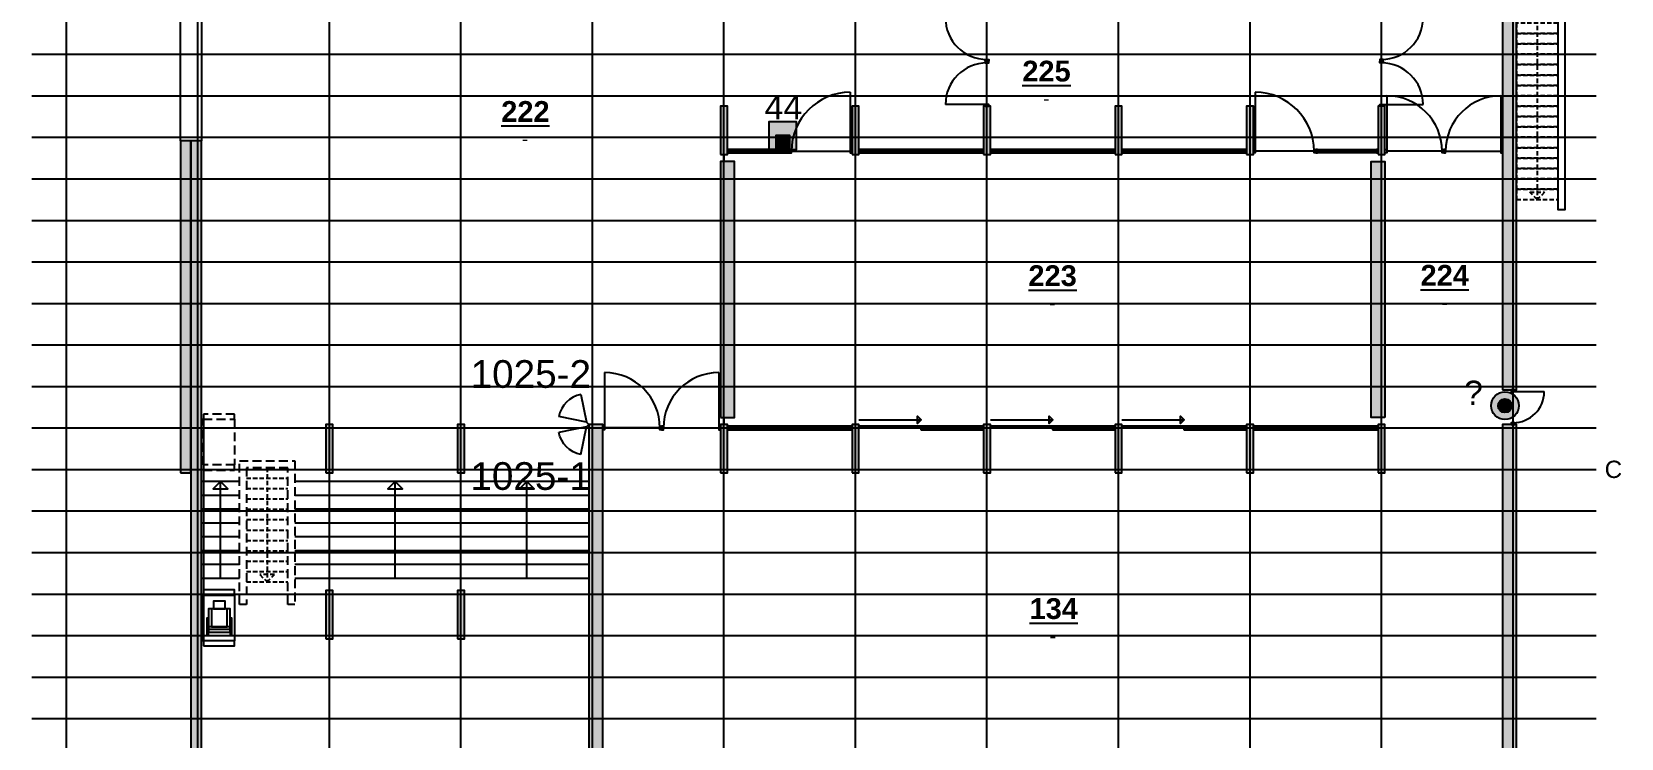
# Model space of a CAD drawing. Header units: millimetres. Extents: x 96064 to 243032, y 44049 to 165007.
# Drawn here: x 147100 to 193026, y 76832 to 97250 of the extents above; entities that cross this region are included whole.
import ezdxf

# ---------------------------------------------------------------- set-up
doc = ezdxf.new("R2010")
doc.units = ezdxf.units.MM
doc.header["$LTSCALE"] = 20
doc.linetypes.add('DASHED', pattern=[19.05, 12.7, -6.35])
for name, color, linetype in [('-  Stueplan eksist', 7, 'CONTINUOUS'), ('-  Trapper', 1, 'CONTINUOUS'), ('- Døre og vinduer', 12, 'CONTINUOUS'), ('-ADK', 140, 'CONTINUOUS'), ('-Alarm', 20, 'CONTINUOUS'), ('-Dørfølere', 90, 'CONTINUOUS'), ('-Grid', 254, 'CONTINUOUS'), ('-Rum m2', 6, 'CONTINUOUS'), ('-Rumnumre', 6, 'CONTINUOUS'), ('-Skrav. eksist.', 253, 'CONTINUOUS')]:
    doc.layers.add(name, color=color, linetype=linetype)
doc.styles.add('100', font='arial.ttf', dxfattribs={"height": 150})

# ---------------------------------------------------------------- blocks, each defined once
blk = doc.blocks.new('Rumføler')
at = {"layer": '-Alarm'}
blk.add_line((-71, 71), (0, 0), dxfattribs=at)
blk.add_lwpolyline([(-231, 871), (-71, 71), (-871, 231)], dxfattribs=at)
blk.add_arc((-71, 71), 816, 101.3099, 168.6901, dxfattribs=at)
blk = doc.blocks.new('Dør-sensor')
at = {"layer": '-Dørfølere'}
h = blk.add_hatch(color=256, dxfattribs=at)
h.dxf.hatch_style = 1
edge = h.paths.add_edge_path()
edge.add_arc((0, 0), 400, 0, 360)
blk.add_circle((0, 0), 400, dxfattribs=at)
blk = doc.blocks.new('ADK')
at = {"layer": '-ADK'}
h = blk.add_hatch(color=256, dxfattribs=at)
h.dxf.hatch_style = 1
h.paths.add_polyline_path([(-400, -400), (400, -400), (400, 400), (-400, 400)])
blk.add_lwpolyline([(-400, -400), (400, -400), (400, 400), (-400, 400)], close=True, dxfattribs=at)

msp = doc.modelspace()

# ---------------------------------------------------------------- hatches: boundary and pattern name
at = {"layer": '-ADK'}
h = msp.add_hatch(color=256, dxfattribs=at)
h.dxf.hatch_style = 1
h.paths.add_polyline_path([(168600, 93850), (169000, 93850), (169000, 94250), (168600, 94250)])
at = {"layer": '-Dørfølere'}
h = msp.add_hatch(color=256, dxfattribs=at)
h.dxf.hatch_style = 1
edge = h.paths.add_edge_path()
edge.add_arc((189667, 86442), 200, 0, 360)
at = {"layer": '-Skrav. eksist.'}
h = msp.add_hatch(color=256, dxfattribs=at)
h.dxf.hatch_style = 1
h.paths.add_polyline_path([(189600, 86900), (190000, 86900), (190000, 97900), (189600, 97900)], flags=17)
h = msp.add_hatch(color=256, dxfattribs=at)
h.dxf.hatch_style = 1
h.paths.add_polyline_path([(189600, 86900), (190000, 86900), (190000, 97900), (189600, 97900)], flags=17)
h = msp.add_hatch(color=256, dxfattribs=at)
h.dxf.hatch_style = 1
h.paths.add_polyline_path([(167000, 93700), (167200, 93700), (167200, 95100), (167000, 95100)], flags=17)
h = msp.add_hatch(color=256, dxfattribs=at)
h.dxf.hatch_style = 1
h.paths.add_polyline_path([(167000, 93700), (167200, 93700), (167200, 95100), (167000, 95100)], flags=17)
h = msp.add_hatch(color=256, dxfattribs=at)
h.dxf.hatch_style = 1
h.paths.add_polyline_path([(170800, 93700), (171000, 93700), (171000, 95100), (170800, 95100)], flags=17)
h = msp.add_hatch(color=256, dxfattribs=at)
h.dxf.hatch_style = 1
h.paths.add_polyline_path([(170800, 93700), (171000, 93700), (171000, 95100), (170800, 95100)], flags=17)
h = msp.add_hatch(color=256, dxfattribs=at)
h.dxf.hatch_style = 1
h.paths.add_polyline_path([(174600, 93700), (174800, 93700), (174800, 95100), (174600, 95100)], flags=17)
h = msp.add_hatch(color=256, dxfattribs=at)
h.dxf.hatch_style = 1
h.paths.add_polyline_path([(174600, 93700), (174800, 93700), (174800, 95100), (174600, 95100)], flags=17)
h = msp.add_hatch(color=256, dxfattribs=at)
h.dxf.hatch_style = 1
h.paths.add_polyline_path([(178400, 93700), (178600, 93700), (178600, 95100), (178400, 95100)], flags=17)
h = msp.add_hatch(color=256, dxfattribs=at)
h.dxf.hatch_style = 1
h.paths.add_polyline_path([(178400, 93700), (178600, 93700), (178600, 95100), (178400, 95100)], flags=17)
h = msp.add_hatch(color=256, dxfattribs=at)
h.dxf.hatch_style = 1
h.paths.add_polyline_path([(182200, 93700), (182400, 93700), (182400, 95100), (182200, 95100)], flags=17)
h = msp.add_hatch(color=256, dxfattribs=at)
h.dxf.hatch_style = 1
h.paths.add_polyline_path([(182200, 93700), (182400, 93700), (182400, 95100), (182200, 95100)], flags=17)
h = msp.add_hatch(color=256, dxfattribs=at)
h.dxf.hatch_style = 1
h.paths.add_polyline_path([(186000, 93700), (186200, 93700), (186200, 95100), (186000, 95100)], flags=17)
h = msp.add_hatch(color=256, dxfattribs=at)
h.dxf.hatch_style = 1
h.paths.add_polyline_path([(186000, 93700), (186200, 93700), (186200, 95100), (186000, 95100)], flags=17)
h = msp.add_hatch(color=256, dxfattribs=at)
h.dxf.hatch_style = 1
h.paths.add_polyline_path([(151400, 84500), (151700, 84500), (151700, 94100), (151400, 94100)], flags=17)
h = msp.add_hatch(color=256, dxfattribs=at)
h.dxf.hatch_style = 1
h.paths.add_polyline_path([(151400, 84500), (151700, 84500), (151700, 94100), (151400, 94100)], flags=17)
h = msp.add_hatch(color=256, dxfattribs=at)
h.dxf.hatch_style = 1
h.paths.add_polyline_path([(151700, 72700), (152000, 72700), (152000, 94100), (151700, 94100)], flags=17)
h = msp.add_hatch(color=256, dxfattribs=at)
h.dxf.hatch_style = 1
h.paths.add_polyline_path([(151700, 72700), (152000, 72700), (152000, 94100), (151700, 94100)], flags=17)
h = msp.add_hatch(color=256, dxfattribs=at)
h.dxf.hatch_style = 1
h.paths.add_polyline_path([(167000, 86100), (167400, 86100), (167400, 93500), (167000, 93500)], flags=17)
h = msp.add_hatch(color=256, dxfattribs=at)
h.dxf.hatch_style = 1
h.paths.add_polyline_path([(167000, 86100), (167400, 86100), (167400, 93500), (167000, 93500)], flags=17)
h = msp.add_hatch(color=256, dxfattribs=at)
h.dxf.hatch_style = 1
h.paths.add_polyline_path([(186200, 86100), (185800, 86100), (185800, 93500), (186200, 93500)], flags=17)
h = msp.add_hatch(color=256, dxfattribs=at)
h.dxf.hatch_style = 1
h.paths.add_polyline_path([(186200, 86100), (185800, 86100), (185800, 93500), (186200, 93500)], flags=17)
h = msp.add_hatch(color=256, dxfattribs=at)
h.dxf.hatch_style = 1
h.paths.add_polyline_path([(155600, 84500), (155800, 84500), (155800, 85900), (155600, 85900)], flags=17)
h = msp.add_hatch(color=256, dxfattribs=at)
h.dxf.hatch_style = 1
h.paths.add_polyline_path([(155600, 84500), (155800, 84500), (155800, 85900), (155600, 85900)], flags=17)
h = msp.add_hatch(color=256, dxfattribs=at)
h.dxf.hatch_style = 1
h.paths.add_polyline_path([(159400, 84500), (159600, 84500), (159600, 85900), (159400, 85900)], flags=17)
h = msp.add_hatch(color=256, dxfattribs=at)
h.dxf.hatch_style = 1
h.paths.add_polyline_path([(159400, 84500), (159600, 84500), (159600, 85900), (159400, 85900)], flags=17)
h = msp.add_hatch(color=256, dxfattribs=at)
h.dxf.hatch_style = 1
h.paths.add_polyline_path([(163200, 71300), (163600, 71300), (163600, 85900), (163200, 85900)], flags=17)
h = msp.add_hatch(color=256, dxfattribs=at)
h.dxf.hatch_style = 1
h.paths.add_polyline_path([(163200, 71300), (163600, 71300), (163600, 85900), (163200, 85900)], flags=17)
h = msp.add_hatch(color=256, dxfattribs=at)
h.dxf.hatch_style = 1
h.paths.add_polyline_path([(167000, 84500), (167200, 84500), (167200, 85900), (167000, 85900)], flags=17)
h = msp.add_hatch(color=256, dxfattribs=at)
h.dxf.hatch_style = 1
h.paths.add_polyline_path([(167000, 84500), (167200, 84500), (167200, 85900), (167000, 85900)], flags=17)
h = msp.add_hatch(color=256, dxfattribs=at)
h.dxf.hatch_style = 1
h.paths.add_polyline_path([(170800, 84500), (171000, 84500), (171000, 85900), (170800, 85900)], flags=17)
h = msp.add_hatch(color=256, dxfattribs=at)
h.dxf.hatch_style = 1
h.paths.add_polyline_path([(170800, 84500), (171000, 84500), (171000, 85900), (170800, 85900)], flags=17)
h = msp.add_hatch(color=256, dxfattribs=at)
h.dxf.hatch_style = 1
h.paths.add_polyline_path([(174600, 84500), (174800, 84500), (174800, 85900), (174600, 85900)], flags=17)
h = msp.add_hatch(color=256, dxfattribs=at)
h.dxf.hatch_style = 1
h.paths.add_polyline_path([(174600, 84500), (174800, 84500), (174800, 85900), (174600, 85900)], flags=17)
h = msp.add_hatch(color=256, dxfattribs=at)
h.dxf.hatch_style = 1
h.paths.add_polyline_path([(178400, 84500), (178600, 84500), (178600, 85900), (178400, 85900)], flags=17)
h = msp.add_hatch(color=256, dxfattribs=at)
h.dxf.hatch_style = 1
h.paths.add_polyline_path([(178400, 84500), (178600, 84500), (178600, 85900), (178400, 85900)], flags=17)
h = msp.add_hatch(color=256, dxfattribs=at)
h.dxf.hatch_style = 1
h.paths.add_polyline_path([(182200, 84500), (182400, 84500), (182400, 85900), (182200, 85900)], flags=17)
h = msp.add_hatch(color=256, dxfattribs=at)
h.dxf.hatch_style = 1
h.paths.add_polyline_path([(182200, 84500), (182400, 84500), (182400, 85900), (182200, 85900)], flags=17)
h = msp.add_hatch(color=256, dxfattribs=at)
h.dxf.hatch_style = 1
h.paths.add_polyline_path([(186000, 84500), (186200, 84500), (186200, 85900), (186000, 85900)], flags=17)
h = msp.add_hatch(color=256, dxfattribs=at)
h.dxf.hatch_style = 1
h.paths.add_polyline_path([(186000, 84500), (186200, 84500), (186200, 85900), (186000, 85900)], flags=17)
h = msp.add_hatch(color=256, dxfattribs=at)
h.dxf.hatch_style = 1
h.paths.add_polyline_path([(189600, 59500), (190000, 59500), (190000, 85900), (189600, 85900)], flags=16)
h.paths.add_polyline_path([(189700, 59300), (189700, 59500), (186200, 59500), (186200, 59300)], flags=17)
h = msp.add_hatch(color=256, dxfattribs=at)
h.dxf.hatch_style = 1
h.paths.add_polyline_path([(189700, 59300), (189700, 59500), (186200, 59500), (186200, 59300)], flags=17)
h.paths.add_polyline_path([(189600, 59500), (190000, 59500), (190000, 85900), (189600, 85900)], flags=16)
h = msp.add_hatch(color=256, dxfattribs=at)
h.dxf.hatch_style = 1
h.paths.add_polyline_path([(189600, 59500), (190000, 59500), (190000, 85900), (189600, 85900)], flags=16)
h.paths.add_polyline_path([(189600, 74900), (189600, 75100), (187200, 75100), (187200, 74900)], flags=17)
h = msp.add_hatch(color=256, dxfattribs=at)
h.dxf.hatch_style = 1
h.paths.add_polyline_path([(189600, 74900), (189600, 75100), (187200, 75100), (187200, 74900)], flags=17)
h.paths.add_polyline_path([(189600, 59500), (190000, 59500), (190000, 85900), (189600, 85900)], flags=16)
h = msp.add_hatch(color=256, dxfattribs=at)
h.dxf.hatch_style = 1
h.paths.add_polyline_path([(187570, 69300), (187570, 68900), (189600, 68900), (189600, 69300)], flags=17)
h.paths.add_polyline_path([(189600, 59500), (190000, 59500), (190000, 85900), (189600, 85900)], flags=16)
h = msp.add_hatch(color=256, dxfattribs=at)
h.dxf.hatch_style = 1
h.paths.add_polyline_path([(189600, 64100), (189600, 64300), (187570, 64300), (187570, 64100)], flags=17)
h.paths.add_polyline_path([(189600, 59500), (190000, 59500), (190000, 85900), (189600, 85900)], flags=16)
h = msp.add_hatch(color=256, dxfattribs=at)
h.dxf.hatch_style = 1
h.paths.add_polyline_path([(187570, 69300), (187570, 68900), (189600, 68900), (189600, 69300)], flags=17)
h.paths.add_polyline_path([(189600, 59500), (190000, 59500), (190000, 85900), (189600, 85900)], flags=16)
h = msp.add_hatch(color=256, dxfattribs=at)
h.dxf.hatch_style = 1
h.paths.add_polyline_path([(189600, 64100), (189600, 64300), (187570, 64300), (187570, 64100)], flags=17)
h.paths.add_polyline_path([(189600, 59500), (190000, 59500), (190000, 85900), (189600, 85900)], flags=16)
h = msp.add_hatch(color=256, dxfattribs=at)
h.dxf.hatch_style = 1
h.paths.add_polyline_path([(189600, 59500), (190000, 59500), (190000, 85900), (189600, 85900)], flags=16)
h.paths.add_polyline_path([(189600, 71500), (189600, 71100), (188485, 71100), (188485, 71500)], flags=17)
h = msp.add_hatch(color=256, dxfattribs=at)
h.dxf.hatch_style = 1
h.paths.add_polyline_path([(189600, 71500), (189600, 71100), (188485, 71100), (188485, 71500)], flags=17)
h.paths.add_polyline_path([(189600, 59500), (190000, 59500), (190000, 85900), (189600, 85900)], flags=16)
h = msp.add_hatch(color=256, dxfattribs=at)
h.dxf.hatch_style = 1
h.paths.add_polyline_path([(189600, 59500), (190000, 59500), (190000, 85900), (189600, 85900)], flags=16)
h.paths.add_polyline_path([(189700, 58100), (190000, 58100), (190000, 59500), (189700, 59500)], flags=17)
h = msp.add_hatch(color=256, dxfattribs=at)
h.dxf.hatch_style = 1
h.paths.add_polyline_path([(189700, 58100), (190000, 58100), (190000, 59500), (189700, 59500)], flags=17)
h.paths.add_polyline_path([(189600, 59500), (190000, 59500), (190000, 85900), (189600, 85900)], flags=16)
h = msp.add_hatch(color=256, dxfattribs=at)
h.dxf.hatch_style = 1
h.paths.add_polyline_path([(189600, 59500), (190000, 59500), (190000, 85900), (189600, 85900)], flags=17)
h.paths.add_polyline_path([(189600, 59500), (190000, 59500), (190000, 85900), (189600, 85900)], flags=16)
h = msp.add_hatch(color=256, dxfattribs=at)
h.dxf.hatch_style = 1
h.paths.add_polyline_path([(155600, 79700), (155800, 79700), (155800, 81100), (155600, 81100)], flags=17)
h = msp.add_hatch(color=256, dxfattribs=at)
h.dxf.hatch_style = 1
h.paths.add_polyline_path([(155600, 79700), (155800, 79700), (155800, 81100), (155600, 81100)], flags=17)
h = msp.add_hatch(color=256, dxfattribs=at)
h.dxf.hatch_style = 1
h.paths.add_polyline_path([(159400, 79700), (159600, 79700), (159600, 81100), (159400, 81100)], flags=17)
h = msp.add_hatch(color=256, dxfattribs=at)
h.dxf.hatch_style = 1
h.paths.add_polyline_path([(159400, 79700), (159600, 79700), (159600, 81100), (159400, 81100)], flags=17)

# ---------------------------------------------------------------- linework, layer by layer
at = {"layer": '-  Stueplan eksist'}
for points in [[(189600, 86900), (190000, 86900), (190000, 97900), (189600, 97900)], [(167000, 93700), (167200, 93700), (167200, 95100), (167000, 95100)], [(170800, 93700), (171000, 93700), (171000, 95100), (170800, 95100)], [(174600, 93700), (174800, 93700), (174800, 95100), (174600, 95100)], [(178400, 93700), (178600, 93700), (178600, 95100), (178400, 95100)], [(182200, 93700), (182400, 93700), (182400, 95100), (182200, 95100)], [(186000, 93700), (186200, 93700), (186200, 95100), (186000, 95100)], [(151400, 84500), (151700, 84500), (151700, 94100), (151400, 94100)], [(151700, 72700), (152000, 72700), (152000, 94100), (151700, 94100)], [(167000, 86100), (167400, 86100), (167400, 93500), (167000, 93500)], [(186200, 86100), (185800, 86100), (185800, 93500), (186200, 93500)], [(155600, 84500), (155800, 84500), (155800, 85900), (155600, 85900)], [(159400, 84500), (159600, 84500), (159600, 85900), (159400, 85900)], [(163200, 71300), (163600, 71300), (163600, 85900), (163200, 85900)], [(167000, 84500), (167200, 84500), (167200, 85900), (167000, 85900)], [(170800, 84500), (171000, 84500), (171000, 85900), (170800, 85900)], [(174600, 84500), (174800, 84500), (174800, 85900), (174600, 85900)], [(178400, 84500), (178600, 84500), (178600, 85900), (178400, 85900)], [(182200, 84500), (182400, 84500), (182400, 85900), (182200, 85900)], [(186000, 84500), (186200, 84500), (186200, 85900), (186000, 85900)], [(189600, 59500), (190000, 59500), (190000, 85900), (189600, 85900)], [(155600, 79700), (155800, 79700), (155800, 81100), (155600, 81100)], [(159400, 79700), (159600, 79700), (159600, 81100), (159400, 81100)]]:
    msp.add_lwpolyline(points, close=True, dxfattribs=at)
at = {"layer": '-  Stueplan eksist', "linetype": 'DASHED'}
msp.add_lwpolyline([(153100, 84850), (154700, 84850), (154700, 80700), (154500, 80700), (154500, 84650), (153300, 84650), (153300, 80700), (153100, 80700)], close=True, dxfattribs=at)
at = {"layer": '-  Trapper'}
for p, q in [((153100, 84250), (152000, 84250)), ((163200, 84250), (154700, 84250)), ((153100, 83850), (152000, 83850)), ((163200, 83850), (154700, 83850)), ((153100, 83450), (152000, 83450)), ((163200, 83450), (154700, 83450)), ((153100, 83050), (152000, 83050)), ((163200, 83050), (154700, 83050)), ((153100, 82650), (152000, 82650)), ((153100, 82250), (152000, 82250)), ((163200, 82650), (154700, 82650)), ((163200, 82250), (154700, 82250)), ((153100, 81850), (152000, 81850)), ((163200, 81850), (154700, 81850)), ((153100, 81450), (152000, 81450)), ((163200, 81450), (154700, 81450))]:
    msp.add_line(p, q, dxfattribs=at)
at = {"layer": '-  Trapper', "linetype": 'DASHED', "ltscale": 0.5}
for p, q in [((153300, 84350), (154500, 84350)), ((153300, 84050), (154500, 84050)), ((153300, 83750), (154500, 83750)), ((153300, 83450), (154500, 83450)), ((153300, 83150), (154500, 83150)), ((153300, 82850), (154500, 82850)), ((153300, 82550), (154500, 82550)), ((153300, 82250), (154500, 82250)), ((153300, 81950), (154500, 81950)), ((153300, 81650), (154500, 81650)), ((153300, 81350), (154500, 81350))]:
    msp.add_line(p, q, dxfattribs=at)
at = {"layer": '-  Trapper', "linetype": 'Continuous', "ltscale": 0.5}
msp.add_lwpolyline([(191200, 100800), (191400, 100800), (191400, 92100), (191200, 92100), (191200, 97800)], dxfattribs=at)
at = {"layer": '-  Trapper', "linetype": 'DASHED', "ltscale": 0.5}
for points in [[(190000, 97200), (191200, 97200), (191200, 97500), (190000, 97500)], [(190000, 96900), (191200, 96900), (191200, 97200), (190000, 97200)], [(190000, 96600), (191200, 96600), (191200, 96900), (190000, 96900)], [(190000, 96300), (191200, 96300), (191200, 96600), (190000, 96600)], [(190000, 96000), (191200, 96000), (191200, 96300), (190000, 96300)], [(190000, 95700), (191200, 95700), (191200, 96000), (190000, 96000)], [(190000, 95400), (191200, 95400), (191200, 95700), (190000, 95700)], [(190000, 95100), (191200, 95100), (191200, 95400), (190000, 95400)], [(190000, 94800), (191200, 94800), (191200, 95100), (190000, 95100)], [(190000, 94500), (191200, 94500), (191200, 94800), (190000, 94800)], [(190000, 94200), (191200, 94200), (191200, 94500), (190000, 94500)], [(190000, 93900), (191200, 93900), (191200, 94200), (190000, 94200)], [(190000, 93600), (191200, 93600), (191200, 93900), (190000, 93900)], [(190000, 93300), (191200, 93300), (191200, 93600), (190000, 93600)], [(190000, 93000), (191200, 93000), (191200, 93300), (190000, 93300)], [(190000, 92700), (191200, 92700), (191200, 93000), (190000, 93000)], [(190000, 92400), (191200, 92400), (191200, 92700), (190000, 92700)]]:
    msp.add_lwpolyline(points, close=True, dxfattribs=at)
for points in [[(190600, 97800), (190600, 92400), (190387.9, 92612.1), (190812.1, 92612.1), (190600, 92400)], [(153900, 84650), (153900, 81350), (154112.1, 81562.1), (153687.9, 81562.1), (153900, 81350)]]:
    msp.add_lwpolyline(points, dxfattribs=at)
at = {"layer": '-  Trapper'}
for points in [[(152060, 79650), (152000, 79650), (152000, 86050), (152060, 86050)], [(152060, 80970), (152960, 80970), (152960, 81120), (152060, 81120)], [(152060, 80970), (152960, 80970), (152960, 79650), (152060, 79650)], [(152210, 79900), (152830, 79900), (152830, 80570), (152210, 80570)], [(152290, 80050), (152750, 80050), (152750, 80570), (152290, 80570)], [(152350, 80570), (152690, 80570), (152690, 80790), (152350, 80790)], [(152160, 79800), (152210, 79800), (152210, 80300), (152160, 80300)], [(152210, 79980), (152830, 79980), (152830, 80050), (152210, 80050)], [(152830, 79800), (152880, 79800), (152880, 80300), (152830, 80300)], [(152060, 79500), (152960, 79500), (152960, 79650), (152060, 79650)]]:
    msp.add_lwpolyline(points, close=True, dxfattribs=at)
at = {"layer": '-  Trapper', "linetype": 'DASHED'}
for points in [[(152060, 86050), (152960, 86050), (152960, 86200), (152060, 86200)], [(152060, 86050), (152960, 86050), (152960, 84730), (152060, 84730)], [(152060, 84580), (152960, 84580), (152960, 84730), (152060, 84730)]]:
    msp.add_lwpolyline(points, close=True, dxfattribs=at)
at = {"layer": '-  Trapper'}
for points in [[(152550, 81450), (152550, 84250), (152337.9, 84037.9), (152762.1, 84037.9), (152550, 84250)], [(157600, 81450), (157600, 84250), (157387.9, 84037.9), (157812.1, 84037.9), (157600, 84250)], [(161400, 81450), (161400, 84250), (161187.9, 84037.9), (161612.1, 84037.9), (161400, 84250)]]:
    msp.add_lwpolyline(points, dxfattribs=at)
at = {"layer": '- Døre og vinduer'}
for p, q in [((170750, 95500), (170750, 93800)), ((174700, 95150), (173500, 95150)), ((182450, 95500), (182450, 93800)), ((186100, 95150), (187300, 95150)), ((186250, 95400), (186250, 93800)), ((189550, 95400), (189550, 93800)), ((167100, 93700), (167100, 93500)), ((168950, 93800), (167250, 93800)), ((169050, 93800), (170750, 93800)), ((171050, 93800), (174550, 93800)), ((174850, 93800), (178350, 93800)), ((178650, 93800), (182150, 93800)), ((184150, 93800), (182450, 93800)), ((184250, 93800), (185950, 93800)), ((187850, 93800), (186250, 93800)), ((187950, 93800), (189550, 93800)), ((163650, 87400), (163650, 85800)), ((166950, 87400), (166950, 85800)), ((189900, 86850), (190800, 86850)), ((167100, 86100), (167100, 85900)), ((165250, 85800), (163650, 85800)), ((165350, 85800), (166950, 85800)), ((167250, 85800), (170750, 85800)), ((171050, 85800), (172750, 85800)), ((172850, 85800), (174550, 85800)), ((174850, 85800), (176550, 85800)), ((176650, 85800), (178350, 85800)), ((178650, 85800), (180350, 85800)), ((180450, 85800), (182150, 85800)), ((182450, 85800), (185950, 85800))]:
    msp.add_line(p, q, dxfattribs=at)
for points in [[(151400, 97700), (152000, 97700), (152000, 94100), (151400, 94100)], [(174650, 96400), (174650, 96450), (174750, 96450), (174750, 96400)], [(186150, 96400), (186150, 96450), (186050, 96450), (186050, 96400)], [(174650, 96400), (174650, 96350), (174750, 96350), (174750, 96400)], [(186150, 96400), (186150, 96350), (186050, 96350), (186050, 96400)], [(174650, 95150), (174650, 95100), (174750, 95100), (174750, 95150)], [(186150, 95150), (186150, 95100), (186050, 95100), (186050, 95150)], [(167200, 93850), (167200, 93750), (169000, 93750), (169000, 93850)], [(167250, 93850), (167250, 93750), (167200, 93750), (167200, 93850)], [(169000, 93850), (169000, 93750), (168950, 93750), (168950, 93850)], [(169000, 93850), (169000, 93750), (169050, 93750), (169050, 93850)], [(170750, 93850), (170750, 93750), (170800, 93750), (170800, 93850)], [(174600, 93750), (174600, 93850), (171000, 93850), (171000, 93750)], [(171000, 93750), (171000, 93850), (171050, 93850), (171050, 93750)], [(174550, 93750), (174550, 93850), (174600, 93850), (174600, 93750)], [(178400, 93750), (178400, 93850), (174800, 93850), (174800, 93750)], [(174800, 93750), (174800, 93850), (174850, 93850), (174850, 93750)], [(178350, 93750), (178350, 93850), (178400, 93850), (178400, 93750)], [(182200, 93750), (182200, 93850), (178600, 93850), (178600, 93750)], [(178600, 93750), (178600, 93850), (178650, 93850), (178650, 93750)], [(182150, 93750), (182150, 93850), (182200, 93850), (182200, 93750)], [(182450, 93850), (182450, 93750), (182400, 93750), (182400, 93850)], [(184200, 93850), (184200, 93750), (184150, 93750), (184150, 93850)], [(186000, 93850), (186000, 93750), (184200, 93750), (184200, 93850)], [(184200, 93850), (184200, 93750), (184250, 93750), (184250, 93850)], [(185950, 93850), (185950, 93750), (186000, 93750), (186000, 93850)], [(186250, 93850), (186250, 93750), (186200, 93750), (186200, 93850)], [(187900, 93850), (187900, 93750), (187850, 93750), (187850, 93850)], [(187900, 93850), (187900, 93750), (187950, 93750), (187950, 93850)], [(189550, 93850), (189550, 93750), (189600, 93750), (189600, 93850)], [(189950, 86850), (189950, 86900), (189850, 86900), (189850, 86850)], [(189950, 85900), (189950, 85950), (189850, 85950), (189850, 85900)], [(163650, 85850), (163650, 85750), (163600, 85750), (163600, 85850)], [(165300, 85850), (165300, 85750), (165250, 85750), (165250, 85850)], [(165300, 85850), (165300, 85750), (165350, 85750), (165350, 85850)], [(166950, 85850), (166950, 85750), (167000, 85750), (167000, 85850)], [(170800, 85750), (170800, 85850), (167200, 85850), (167200, 85750)], [(167200, 85750), (167200, 85850), (167250, 85850), (167250, 85750)], [(170750, 85750), (170750, 85850), (170800, 85850), (170800, 85750)], [(172800, 85800), (172800, 85850), (171000, 85850), (171000, 85800)], [(171000, 85800), (171000, 85850), (171050, 85850), (171050, 85800)], [(172750, 85800), (172750, 85850), (172800, 85850), (172800, 85800)], [(174600, 85750), (174600, 85850), (172800, 85850), (172800, 85750)], [(172800, 85750), (172800, 85850), (172850, 85850), (172850, 85750)], [(174550, 85750), (174550, 85850), (174600, 85850), (174600, 85750)], [(176600, 85800), (176600, 85850), (174800, 85850), (174800, 85800)], [(174800, 85800), (174800, 85850), (174850, 85850), (174850, 85800)], [(176550, 85800), (176550, 85850), (176600, 85850), (176600, 85800)], [(178400, 85750), (178400, 85850), (176600, 85850), (176600, 85750)], [(176600, 85750), (176600, 85850), (176650, 85850), (176650, 85750)], [(178350, 85750), (178350, 85850), (178400, 85850), (178400, 85750)], [(180400, 85800), (180400, 85850), (178600, 85850), (178600, 85800)], [(178600, 85800), (178600, 85850), (178650, 85850), (178650, 85800)], [(180350, 85800), (180350, 85850), (180400, 85850), (180400, 85800)], [(182200, 85750), (182200, 85850), (180400, 85850), (180400, 85750)], [(180400, 85750), (180400, 85850), (180450, 85850), (180450, 85750)], [(182150, 85750), (182150, 85850), (182200, 85850), (182200, 85750)], [(186000, 85750), (186000, 85850), (182400, 85850), (182400, 85750)], [(182400, 85750), (182400, 85850), (182450, 85850), (182450, 85750)], [(185950, 85750), (185950, 85850), (186000, 85850), (186000, 85750)]]:
    msp.add_lwpolyline(points, close=True, dxfattribs=at)
for points in [[(171000, 86036.1), (172800, 86036.1), (172693.9, 85930), (172693.9, 86142.1), (172800, 86036.1)], [(174800, 86036.1), (176600, 86036.1), (176493.9, 85930), (176493.9, 86142.1), (176600, 86036.1)], [(178600, 86036.1), (180400, 86036.1), (180293.9, 85930), (180293.9, 86142.1), (180400, 86036.1)]]:
    msp.add_lwpolyline(points, dxfattribs=at)
for centre, radius, start, end in [((174700, 97650), 1200, 180, 270), ((186100, 97650), 1200, 270, 0), ((174700, 95150), 1200, 90, 180), ((186100, 95150), 1200, 0, 90), ((170750, 93800), 1700, 90, 180), ((182450, 93800), 1700, 0, 90), ((186250, 93800), 1600, 0, 90), ((189550, 93800), 1600, 90, 180), ((163650, 85800), 1600, 0, 90), ((166950, 85800), 1600, 90, 180), ((189900, 86850), 900, 270, 0)]:
    msp.add_arc(centre, radius, start, end, dxfattribs=at)
at = {"layer": '-ADK'}
msp.add_lwpolyline([(168600, 93850), (169000, 93850), (169000, 94250), (168600, 94250)], close=True, dxfattribs=at)
at = {"layer": '-Dørfølere'}
msp.add_circle((189667, 86442), 200, dxfattribs=at)
at = {"layer": '-Grid', "color": 251}
for p, q in [((148100, 47600), (148100, 163600)), ((151900, 47600), (151900, 163600)), ((155700, 47600), (155700, 163600)), ((159500, 47600), (159500, 163600)), ((163300, 47600), (163300, 163600)), ((167100, 47600), (167100, 163600)), ((170900, 47600), (170900, 163600)), ((174700, 47600), (174700, 163600)), ((178500, 47600), (178500, 163600)), ((182300, 47600), (182300, 163600)), ((186100, 47600), (186100, 163600)), ((189900, 47600), (189900, 163600)), ((147100, 96600), (192300, 96600)), ((147100, 95400), (192300, 95400)), ((147100, 94200), (192300, 94200)), ((147100, 93000), (192300, 93000)), ((147100, 91800), (192300, 91800)), ((147100, 90600), (192300, 90600)), ((147100, 89400), (192300, 89400)), ((147100, 88200), (192300, 88200)), ((147100, 87000), (192300, 87000)), ((147100, 85800), (192300, 85800)), ((147100, 84600), (192300, 84600)), ((147100, 83400), (192300, 83400)), ((147100, 82200), (192300, 82200)), ((147100, 81000), (192300, 81000)), ((147100, 79800), (192300, 79800)), ((147100, 78600), (192300, 78600)), ((147100, 77400), (192300, 77400))]:
    msp.add_line(p, q, dxfattribs=at)

# ---------------------------------------------------------------- block references
at = {"layer": '-Dørfølere'}
for name, p in [('ADK', (168800, 94250)), ('Dør-sensor', (189667, 86442)), ('Rumføler', (163200, 85900))]:
    msp.add_blockref(name, p, dxfattribs=at)
at = {"layer": '-Dørfølere', "xscale": -1, "rotation": 180}
msp.add_blockref('Rumføler', (163200, 85900), dxfattribs=at)

# ---------------------------------------------------------------- texts
at = {"layer": '-ADK', "insert": (167726, 95415), "char_height": 700, "attachment_point": 1, "style": '100'}
msp.add_mtext_dynamic_manual_height_columns('\\pi549.48;44', width=2127, gutter_width=750, heights=[0], dxfattribs=at)
at = {"layer": '-Alarm', "char_height": 800, "attachment_point": 1, "style": '100'}
for s, insert in [('\\pi-586.16;1025-2', (160366, 87759)), ('\\pi-513.03;1025-1', (160286, 84810))]:
    msp.add_mtext_dynamic_manual_height_columns(s, width=2127, gutter_width=750, heights=[0], dxfattribs=dict(at, insert=insert))
at = {"layer": '-Dørfølere', "insert": (187646, 87165), "char_height": 700, "attachment_point": 1, "style": '100'}
msp.add_mtext_dynamic_manual_height_columns('\\pi837.65;?', width=2127, gutter_width=750, heights=[0], dxfattribs=at)
at = {"layer": '-Grid', "color": 3, "insert": (192800, 84600), "char_height": 500, "width": 361.302, "attachment_point": 5, "style": '100'}
msp.add_mtext('{\\C7;C}', dxfattribs=at)
at = {"layer": '-Rum m2', "color": 6, "char_height": 400, "attachment_point": 1, "style": '100'}
for insert in [(175513, 95525), (160448, 94359), (175684, 89614), (187023, 89624), (175702, 79992)]:
    msp.add_mtext_dynamic_manual_height_columns('\\pi808.06;-', width=1767, gutter_width=750, heights=[0], dxfattribs=dict(at, insert=insert))
at = {"layer": '-Rumnumre', "color": 6, "char_height": 600, "attachment_point": 1, "style": '100'}
for s, insert in [('\\pi207.37;{\\fArial|b1|i0|c0|p34;\\L225}', (175513, 96413)), ('\\pi215.76;{\\fArial|b1|i0|c0|p34;\\L222}', (160448, 95247)), ('\\pi212.7;{\\fArial|b1|i0|c0|p34;\\L223}', (175684, 90502)), ('\\pi204.3;{\\fArial|b1|i0|c0|p34;\\L224}', (187023, 90512)), ('\\pi227.02;{\\fArial|b1|i0|c0|p34;\\L134}', (175702, 80880))]:
    msp.add_mtext_dynamic_manual_height_columns(s, width=1767, gutter_width=750, heights=[0], dxfattribs=dict(at, insert=insert))

doc.saveas('drawing.dxf')
